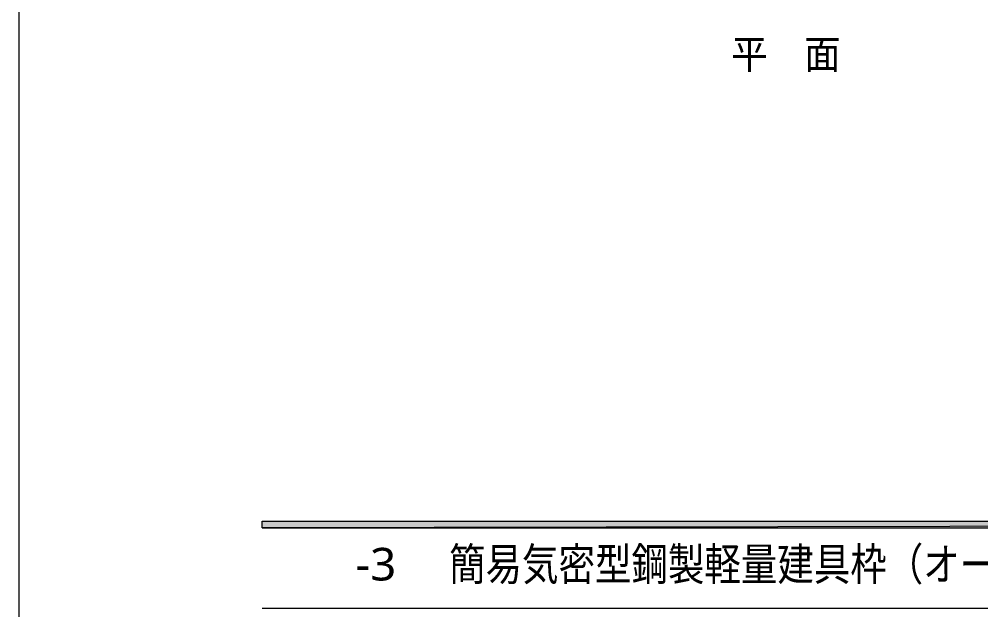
# Model space of a CAD drawing. Header units: millimetres. Extents: x 0 to 420, y 0 to 297.
# Drawn here: x 0.2 to 103.1, y 156.8 to 220.1 of the extents above; entities that cross this region are included whole.
import ezdxf
from ezdxf.enums import TextEntityAlignment as Align

# ---------------------------------------------------------------- set-up
doc = ezdxf.new("R2010")
doc.units = ezdxf.units.MM
doc.styles.add('kst32b', font='NotoSansJP-Variable.ttf')

msp = doc.modelspace()

# ---------------------------------------------------------------- hatches: boundary and pattern name
h = msp.add_hatch(color=7)
h.paths.add_polyline_path([(394.17, 165.63), (394.17, 166.33), (26.18, 165.63), (394.17, 165.63)])
h.paths.add_polyline_path([(394.17, 166.33), (26.18, 165.63), (26.18, 166.33), (394.17, 166.33)])

# ---------------------------------------------------------------- linework, layer by layer
at = {"lineweight": 13}
msp.add_lwpolyline([(0.19, 0), (0.19, 296.97), (420.16, 296.97), (420.16, 0)], close=True, dxfattribs=at)
at = {"lineweight": 0}
for points in [[(394.17, 165.63), (394.17, 166.33), (26.18, 165.63)], [(394.17, 166.33), (26.18, 165.63), (26.18, 166.33)]]:
    msp.add_lwpolyline(points, close=True, dxfattribs=at)
at = {"lineweight": 13}
msp.add_lwpolyline([(394.17, 156.99), (26.18, 156.99)], dxfattribs=at)

# ---------------------------------------------------------------- texts
at = {"style": 'kst32b'}
for s, height, p, p2 in [('平\u3000面', 3.119, (76.39, 214.76), (88.09, 214.76)), ('簡易気密型鋼製軽量建具枠（オートドアボトム納まり）', 3.4908, (46.19, 159.98), (143.77, 159.98)), ('-3', 3.491, (36.17, 159.98), (40.54, 159.98))]:
    msp.add_text(s, height=height, dxfattribs=at).set_placement(p, p2, align=Align.FIT)

doc.saveas('drawing.dxf')
